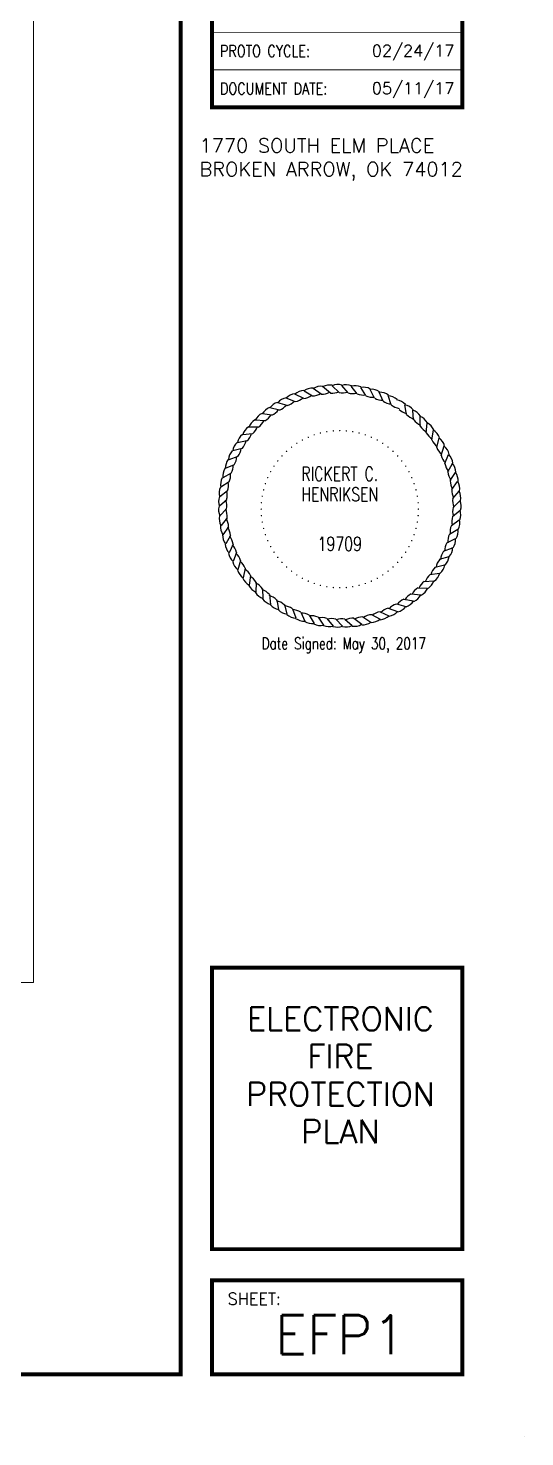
# Model space of a CAD drawing. Header units: inches. Extents: x 0 to 5040, y 0 to 3600.
# Drawn here: x 4564 to 5040, y 0 to 1351 of the extents above; entities that cross this region are included whole.
import ezdxf
from ezdxf.enums import TextEntityAlignment as Align

# ---------------------------------------------------------------- set-up
doc = ezdxf.new("R2010")
doc.units = ezdxf.units.IN
doc.header["$LTSCALE"] = 240
doc.header["$MEASUREMENT"] = 0
doc.linetypes.add('XBORDER$0$tb 30x42$0$TB$0$DOT2', pattern=[0.125, 0, -0.125])
doc.layers.get('0').update_dxf_attribs({"linetype": 'CONTINUOUS'})
for name, color, linetype in [('G-ANNO-TEXT', 2, 'CONTINUOUS'), ('LEADER', 4, 'CONTINUOUS'), ('stamp OK$0$FP M E TEXT', 4, 'CONTINUOUS'), ('TXT', 4, 'CONTINUOUS'), ('XBORDER$0$tb 30x42$0$g-anno-symb', 3, 'CONTINUOUS'), ('XBORDER$0$tb 30x42$0$g-anno-text', 2, 'CONTINUOUS')]:
    doc.layers.add(name, color=color, linetype=linetype)
doc.layers.add('XFLOOR$0$base-fp$0$A-WALL-EXTR_EXST', color=8, linetype='CONTINUOUS', lineweight=18)
doc.styles.add('SIMPLEX', font='simplex.shx', dxfattribs={"height": 0.09375})
doc.styles.add('stamp OK$0$ROMANS', font='ROMANSL.SHX', dxfattribs={"width": 0.75})
doc.styles.add('XBORDER$0$SIMPLEX', font='simplex.shx')
doc.styles.add('XBORDER$0$tb 30x42$0$SIMPLEX', font='simplex.shx')
doc.styles.add('XBORDER$0$tb 30x42$0$TB$0$SIMPLEX', font='simplex.shx')

# ---------------------------------------------------------------- blocks, each defined once
blk = doc.blocks.new('SHTTITLE')
at = {"layer": 'G-ANNO-TEXT', "style": 'SIMPLEX'}
for tag, width, p, p2 in [('XX/XX/XX', 0.855327, (40.232, 15.797), (40.835, 15.797)), ('PERMIT/BIDDING', 0.709656, (40.909, 15.797), (41.698, 15.797)), ('XX/XX/XX', 0.855327, (40.232, 15.484), (40.835, 15.484)), ('PERMIT/BIDDING', 0.709656, (40.909, 15.484), (41.698, 15.484)), ('XX/XX/XX', 0.855327, (40.232, 15.172), (40.835, 15.172)), ('PERMIT/BIDDING', 0.709656, (40.909, 15.172), (41.698, 15.172)), ('XX/XX/XX', 0.855327, (40.232, 14.859), (40.835, 14.859)), ('PERMIT/BIDDING', 0.709656, (40.909, 14.859), (41.698, 14.859)), ('XX/XX/XX', 0.855327, (40.232, 14.547), (40.835, 14.547)), ('PERMIT/BIDDING', 0.709656, (40.909, 14.547), (41.698, 14.547)), ('XX/XX/XX', 0.855327, (40.232, 14.234), (40.835, 14.234)), ('PERMIT/BIDDING', 0.709656, (40.909, 14.234), (41.698, 14.234)), ('XX/XX/XX', 0.855327, (40.232, 13.922), (40.835, 13.922)), ('PERMIT/BIDDING', 0.709656, (40.909, 13.922), (41.698, 13.922)), ('XX/XX/XX', 0.855327, (40.232, 13.609), (40.835, 13.609)), ('PERMIT/BIDDING', 0.709656, (40.909, 13.609), (41.698, 13.609)), ('XX/XX/XX', 0.855327, (40.232, 13.297), (40.835, 13.297)), ('PERMIT/BIDDING', 0.709656, (40.909, 13.297), (41.698, 13.297)), ('XX/XX/XX', 0.855327, (40.232, 12.984), (40.835, 12.984)), ('PERMIT/BIDDING', 0.709656, (40.909, 12.984), (41.698, 12.984)), ('XX/XX/XX', 0.855327, (40.232, 12.672), (40.835, 12.672)), ('PERMIT/BIDDING', 0.709656, (40.909, 12.672), (41.698, 12.672))]:
    blk.add_attdef(tag, text='', height=0.0938, dxfattribs=dict(at, width=width)).set_placement(p, p2, align=Align.FIT)
for tag, p in [('PA', (41.687, 12.171)), ('CAD', (41.687, 11.871)), ('FILENAME', (41.687, 11.571))]:
    blk.add_attdef(tag, text='', height=0.0938, dxfattribs=at).set_placement(p, align=Align.MIDDLE_RIGHT)
at = {"layer": 'G-ANNO-TEXT', "color": 14, "linetype": 'Continuous', "style": 'SIMPLEX', "flags": 4}
for p in [(40.75, 3.244), (40.75, 2.943), (40.75, 2.642), (40.75, 2.342), (40.75, 2.043), (40.75, 1.744)]:
    blk.add_attdef('TITLE', text='', height=0.188, dxfattribs=at).set_placement(p, align=Align.CENTER)
blk.add_attdef('XX', text='', height=0.312, dxfattribs=at).set_placement((40.75, 0.813), align=Align.MIDDLE)
blk = doc.blocks.new('stamp OK', base_point=(31.804, 21.576))
at = {"linetype": 'Continuous'}
for points in [[(31.746, 22.175, 1), (31.758, 22.176, 1)], [(31.798, 22.178, 1), (31.81, 22.178, 1)], [(31.85, 22.176, 1), (31.862, 22.175, 1)], [(31.456, 22.073, 1), (31.465, 22.079, 1)], [(31.5, 22.1, 1), (31.51, 22.105, 1)], [(31.546, 22.123, 1), (31.557, 22.127, 1)], [(31.595, 22.142, 1), (31.605, 22.146, 1)], [(31.644, 22.157, 1), (31.655, 22.16, 1)], [(31.695, 22.168, 1), (31.706, 22.17, 1)], [(31.902, 22.17, 1), (31.913, 22.169, 1)], [(31.953, 22.16, 1), (31.964, 22.157, 1)], [(32.003, 22.146, 1), (32.013, 22.142, 1)], [(32.051, 22.127, 1), (32.062, 22.123, 1)], [(32.098, 22.105, 1), (32.108, 22.1, 1)], [(32.143, 22.079, 1), (32.152, 22.073, 1)], [(31.338, 21.971, 1), (31.346, 21.98, 1)], [(31.374, 22.008, 1), (31.383, 22.016, 1)], [(31.414, 22.042, 1), (31.423, 22.049, 1)], [(32.185, 22.049, 1), (32.194, 22.042, 1)], [(32.225, 22.016, 1), (32.234, 22.008, 1)], [(32.262, 21.98, 1), (32.27, 21.971, 1)], [(31.249, 21.844, 1), (31.254, 21.854, 1)], [(31.275, 21.889, 1), (31.281, 21.898, 1)], [(31.305, 21.931, 1), (31.312, 21.94, 1)], [(32.296, 21.94, 1), (32.303, 21.931, 1)], [(32.327, 21.898, 1), (32.333, 21.889, 1)], [(32.354, 21.854, 1), (32.359, 21.844, 1)], [(31.208, 21.748, 1), (31.212, 21.759, 1)], [(31.226, 21.797, 1), (31.231, 21.807, 1)], [(32.377, 21.807, 1), (32.382, 21.797, 1)], [(32.396, 21.759, 1), (32.4, 21.748, 1)], [(31.183, 21.648, 1), (31.185, 21.659, 1)], [(31.194, 21.698, 1), (31.196, 21.71, 1)], [(32.412, 21.71, 1), (32.414, 21.698, 1)], [(32.423, 21.659, 1), (32.425, 21.648, 1)], [(31.176, 21.544, 1), (31.176, 21.556, 1)], [(31.177, 21.596, 1), (31.178, 21.607, 1)], [(31.178, 21.492, 1), (31.177, 21.504, 1)], [(32.43, 21.607, 1), (32.431, 21.596, 1)], [(32.431, 21.504, 1), (32.43, 21.492, 1)], [(32.432, 21.556, 1), (32.432, 21.544, 1)], [(31.185, 21.441, 1), (31.183, 21.452, 1)], [(31.196, 21.39, 1), (31.194, 21.401, 1)], [(32.414, 21.401, 1), (32.412, 21.39, 1)], [(32.425, 21.452, 1), (32.423, 21.441, 1)], [(31.212, 21.34, 1), (31.208, 21.351, 1)], [(31.231, 21.292, 1), (31.226, 21.303, 1)], [(32.382, 21.303, 1), (32.377, 21.292, 1)], [(32.4, 21.351, 1), (32.396, 21.34, 1)], [(31.254, 21.246, 1), (31.249, 21.256, 1)], [(31.281, 21.201, 1), (31.275, 21.211, 1)], [(31.312, 21.159, 1), (31.305, 21.169, 1)], [(32.303, 21.169, 1), (32.296, 21.159, 1)], [(32.333, 21.211, 1), (32.327, 21.201, 1)], [(32.359, 21.256, 1), (32.354, 21.246, 1)], [(31.346, 21.12, 1), (31.338, 21.129, 1)], [(31.383, 21.084, 1), (31.374, 21.092, 1)], [(31.423, 21.051, 1), (31.414, 21.058, 1)], [(32.194, 21.058, 1), (32.185, 21.051, 1)], [(32.234, 21.092, 1), (32.225, 21.084, 1)], [(32.27, 21.129, 1), (32.262, 21.12, 1)], [(31.465, 21.021, 1), (31.456, 21.027, 1)], [(31.51, 20.995, 1), (31.5, 21, 1)], [(31.557, 20.972, 1), (31.546, 20.977, 1)], [(31.605, 20.954, 1), (31.595, 20.958, 1)], [(31.655, 20.939, 1), (31.644, 20.942, 1)], [(31.964, 20.942, 1), (31.953, 20.939, 1)], [(32.013, 20.958, 1), (32.003, 20.954, 1)], [(32.062, 20.977, 1), (32.051, 20.972, 1)], [(32.108, 21, 1), (32.098, 20.995, 1)], [(32.152, 21.027, 1), (32.143, 21.021, 1)], [(31.706, 20.929, 1), (31.695, 20.931, 1)], [(31.758, 20.923, 1), (31.746, 20.924, 1)], [(31.81, 20.922, 1), (31.798, 20.922, 1)], [(31.862, 20.924, 1), (31.85, 20.923, 1)], [(31.913, 20.931, 1), (31.902, 20.929, 1)]]:
    blk.add_hatch(color=4, dxfattribs=at).paths.add_polyline_path(points)
at = {"color": 6}
for p, q in [((31.73, 22.478), (31.667, 22.531)), ((31.799, 22.481), (31.743, 22.536)), ((31.871, 22.479), (31.82, 22.538)), ((31.942, 22.471), (31.896, 22.533)), ((32.013, 22.457), (31.972, 22.523)), ((31.449, 22.409), (31.376, 22.437)), ((31.516, 22.434), (31.446, 22.469)), ((31.585, 22.454), (31.518, 22.494)), ((31.655, 22.469), (31.592, 22.514)), ((32.082, 22.438), (32.046, 22.507)), ((32.15, 22.413), (32.12, 22.485)), ((32.215, 22.383), (32.191, 22.457)), ((31.262, 22.301), (31.185, 22.312)), ((31.321, 22.342), (31.245, 22.359)), ((31.384, 22.378), (31.309, 22.401)), ((32.338, 22.307), (32.325, 22.384)), ((32.394, 22.263), (32.388, 22.34)), ((32.447, 22.214), (32.447, 22.291)), ((31.154, 22.206), (31.076, 22.205)), ((31.206, 22.256), (31.128, 22.26)), ((32.495, 22.16), (32.502, 22.238)), ((32.54, 22.104), (32.552, 22.181)), ((31.062, 22.095), (30.986, 22.081)), ((31.106, 22.152), (31.028, 22.145)), ((32.579, 22.044), (32.598, 22.119)), ((30.989, 21.971), (30.916, 21.945)), ((31.023, 22.035), (30.948, 22.015)), ((32.614, 21.98), (32.638, 22.055)), ((32.643, 21.915), (32.674, 21.987)), ((30.961, 21.905), (30.889, 21.874)), ((32.668, 21.847), (32.704, 21.916)), ((32.687, 21.778), (32.728, 21.844)), ((30.919, 21.767), (30.854, 21.725)), ((30.937, 21.837), (30.869, 21.8)), ((32.7, 21.707), (32.746, 21.77)), ((30.9, 21.625), (30.842, 21.573)), ((30.907, 21.697), (30.845, 21.649)), ((32.707, 21.635), (32.759, 21.694)), ((32.709, 21.563), (32.765, 21.618)), ((30.899, 21.553), (30.846, 21.496)), ((32.705, 21.491), (32.765, 21.541)), ((30.904, 21.481), (30.855, 21.42)), ((30.914, 21.41), (30.87, 21.345)), ((32.696, 21.42), (32.759, 21.465)), ((30.93, 21.34), (30.892, 21.272)), ((32.66, 21.281), (32.73, 21.315)), ((32.68, 21.35), (32.748, 21.39)), ((30.952, 21.271), (30.919, 21.2)), ((30.979, 21.204), (30.951, 21.131)), ((32.602, 21.149), (32.677, 21.172)), ((32.634, 21.214), (32.706, 21.242)), ((31.011, 21.14), (30.989, 21.065)), ((31.048, 21.078), (31.032, 21.002)), ((32.566, 21.087), (32.642, 21.104)), ((31.09, 21.02), (31.081, 20.942)), ((31.136, 20.965), (31.133, 20.887)), ((32.479, 20.972), (32.556, 20.977)), ((32.524, 21.028), (32.602, 21.039)), ((31.187, 20.914), (31.19, 20.836)), ((31.242, 20.867), (31.251, 20.789)), ((32.317, 20.83), (32.394, 20.816)), ((32.374, 20.873), (32.452, 20.865)), ((32.428, 20.921), (32.506, 20.919)), ((31.3, 20.824), (31.315, 20.748)), ((31.361, 20.787), (31.382, 20.712)), ((31.425, 20.754), (31.452, 20.681)), ((31.492, 20.726), (31.525, 20.656)), ((32.126, 20.73), (32.197, 20.698)), ((32.192, 20.758), (32.266, 20.732)), ((32.256, 20.792), (32.331, 20.772)), ((31.56, 20.704), (31.599, 20.636)), ((31.63, 20.688), (31.674, 20.623)), ((31.701, 20.677), (31.75, 20.616)), ((31.773, 20.671), (31.827, 20.615)), ((31.845, 20.672), (31.903, 20.619)), ((31.917, 20.678), (31.979, 20.63)), ((31.988, 20.69), (32.053, 20.647)), ((32.058, 20.707), (32.126, 20.67))]:
    blk.add_line(p, q, dxfattribs=at)
for centre, radius, start, end in [((31.587, 22.403), 0.115, 87.9128, 127.0276), ((31.653, 22.417), 0.115, 83.3558, 122.4706), ((31.721, 22.427), 0.115, 78.7989, 116.6954), ((31.789, 22.431), 0.115, 74.2419, 113.3567), ((31.857, 22.429), 0.115, 69.685, 108.7997), ((31.924, 22.422), 0.115, 65.128, 104.2428), ((31.991, 22.41), 0.115, 60.571, 99.6858), ((31.339, 22.293), 0.115, 106.1407, 145.2554), ((31.398, 22.328), 0.115, 101.5837, 140.6984), ((31.459, 22.358), 0.115, 97.0267, 136.1415), ((31.348, 22.505), 0.132, 285.5017, 315.782), ((31.522, 22.383), 0.115, 92.4698, 131.5845), ((31.423, 22.539), 0.132, 280.9447, 311.225), ((31.501, 22.566), 0.132, 276.3878, 306.6681), ((31.581, 22.587), 0.132, 271.8308, 302.1111), ((31.662, 22.601), 0.132, 267.2739, 297.5541), ((31.744, 22.609), 0.132, 264.2858, 292.9972), ((31.826, 22.611), 0.132, 258.1599, 288.4402), ((31.908, 22.606), 0.132, 253.603, 283.8833), ((31.99, 22.594), 0.132, 249.046, 279.3263), ((32.07, 22.576), 0.132, 244.4891, 274.7693), ((32.057, 22.393), 0.115, 56.0141, 95.1288), ((32.149, 22.552), 0.132, 239.9321, 270.2124), ((32.121, 22.37), 0.115, 51.4571, 90.5719), ((32.225, 22.522), 0.132, 235.3751, 265.6554), ((32.183, 22.342), 0.115, 46.9002, 86.0149), ((32.243, 22.31), 0.115, 42.3432, 81.4579), ((31.232, 22.211), 0.115, 115.2546, 154.3693), ((31.284, 22.254), 0.115, 110.6976, 149.8124), ((31.141, 22.371), 0.132, 299.1726, 329.4529), ((31.207, 22.421), 0.132, 294.6156, 324.8959), ((31.276, 22.466), 0.132, 290.0587, 320.339), ((32.299, 22.485), 0.132, 230.8182, 261.0985), ((32.369, 22.443), 0.132, 226.2612, 256.5415), ((32.299, 22.273), 0.115, 37.7862, 76.901), ((32.437, 22.395), 0.132, 221.7042, 251.9845), ((32.353, 22.231), 0.115, 33.2293, 72.344), ((32.403, 22.185), 0.115, 28.6723, 67.7871), ((31.138, 22.112), 0.115, 124.3685, 163.4833), ((31.183, 22.163), 0.115, 119.8115, 158.9263), ((31.024, 22.256), 0.132, 308.2865, 338.5668), ((31.08, 22.316), 0.132, 303.7296, 334.0098), ((32.5, 22.343), 0.132, 217.1473, 247.4276), ((32.558, 22.285), 0.132, 212.5903, 242.8706), ((32.45, 22.136), 0.115, 24.1153, 63.2301), ((32.492, 22.083), 0.115, 19.5584, 58.6731), ((31.062, 22), 0.115, 133.4824, 172.5972), ((31.098, 22.058), 0.115, 128.9255, 168.0402), ((30.926, 22.124), 0.132, 317.4004, 347.6807), ((30.972, 22.192), 0.132, 312.8435, 343.1238), ((32.612, 22.223), 0.132, 208.0334, 238.3136), ((32.661, 22.156), 0.132, 203.4764, 233.7567), ((32.53, 22.026), 0.115, 15.0014, 54.1162), ((31.03, 21.94), 0.115, 138.0394, 177.1541), ((30.85, 21.978), 0.132, 326.5144, 356.7947), ((30.885, 22.053), 0.132, 321.9574, 352.2377), ((32.704, 22.086), 0.132, 198.9194, 229.1997), ((32.742, 22.013), 0.132, 194.3625, 224.6428), ((32.564, 21.967), 0.115, 10.4445, 49.5592), ((32.593, 21.906), 0.115, 5.8875, 45.0022), ((30.983, 21.812), 0.115, 147.1533, 186.2681), ((31.004, 21.877), 0.115, 142.5964, 181.7111), ((30.821, 21.901), 0.132, 331.0713, 1.3516), ((32.774, 21.937), 0.132, 189.8055, 220.0858), ((32.8, 21.859), 0.132, 185.2485, 215.5288), ((32.616, 21.842), 0.115, 1.3305, 40.4453), ((32.635, 21.777), 0.115, 356.7736, 35.8883), ((30.966, 21.746), 0.115, 151.7103, 190.825), ((30.782, 21.741), 0.132, 340.1853, 10.4655), ((30.799, 21.822), 0.132, 335.6283, 5.9086), ((32.819, 21.779), 0.132, 180.6916, 210.9719), ((32.648, 21.71), 0.115, 352.2166, 31.3314), ((30.95, 21.612), 0.115, 160.8242, 199.939), ((30.955, 21.679), 0.115, 156.2672, 195.382), ((30.769, 21.577), 0.132, 349.2992, 19.5795), ((30.772, 21.66), 0.132, 344.7422, 15.0225), ((32.832, 21.698), 0.132, 176.1346, 206.4149), ((32.838, 21.616), 0.132, 171.5777, 201.8579), ((32.656, 21.642), 0.115, 347.6596, 26.7744), ((32.659, 21.574), 0.115, 343.1027, 22.2174), ((30.95, 21.544), 0.115, 165.3812, 204.4959), ((30.772, 21.495), 0.132, 353.8561, 24.1364), ((32.838, 21.534), 0.132, 167.0207, 197.301), ((32.656, 21.507), 0.115, 338.5457, 17.6605), ((30.955, 21.476), 0.115, 169.9381, 209.0529), ((30.966, 21.409), 0.115, 174.4951, 213.6098), ((30.782, 21.413), 0.132, 358.4131, 28.6934), ((30.798, 21.333), 0.132, 2.9701, 33.2504), ((32.818, 21.37), 0.132, 157.9068, 188.1871), ((32.832, 21.452), 0.132, 162.4637, 192.744), ((32.648, 21.439), 0.115, 333.9888, 13.1035), ((30.982, 21.343), 0.115, 179.0521, 218.1668), ((30.82, 21.254), 0.132, 7.527, 37.8073), ((32.773, 21.212), 0.132, 148.7929, 179.0731), ((32.799, 21.29), 0.132, 153.3498, 183.6301), ((32.615, 21.307), 0.115, 324.8748, 3.9896), ((32.634, 21.373), 0.115, 329.4318, 8.5466), ((31.003, 21.278), 0.115, 183.609, 222.7238), ((31.029, 21.215), 0.115, 188.166, 227.2807), ((30.849, 21.177), 0.132, 12.084, 42.3643), ((30.884, 21.102), 0.132, 16.641, 46.9212), ((32.741, 21.136), 0.132, 144.2359, 174.5162), ((32.563, 21.182), 0.115, 315.7609, 354.8757), ((32.591, 21.244), 0.115, 320.3179, 359.4326), ((31.06, 21.155), 0.115, 192.7229, 231.8377), ((31.096, 21.097), 0.115, 197.2799, 236.3947), ((30.925, 21.03), 0.132, 21.1979, 51.4782), ((30.971, 20.962), 0.132, 25.7549, 56.0352), ((32.66, 20.993), 0.132, 135.122, 165.4022), ((32.703, 21.063), 0.132, 139.6789, 169.9592), ((32.529, 21.123), 0.115, 311.204, 350.3187), ((31.136, 21.042), 0.115, 201.8369, 240.9516), ((31.181, 20.991), 0.115, 206.3938, 245.5086), ((31.022, 20.898), 0.132, 30.3118, 60.5921), ((31.078, 20.838), 0.132, 34.8688, 65.1491), ((32.556, 20.865), 0.132, 126.008, 156.2883), ((32.611, 20.927), 0.132, 130.565, 160.8453), ((32.448, 21.014), 0.115, 302.09, 341.2048), ((32.491, 21.067), 0.115, 306.647, 345.7617), ((31.229, 20.943), 0.115, 210.9508, 250.0655), ((31.139, 20.783), 0.132, 39.4258, 69.706), ((31.281, 20.9), 0.115, 215.5077, 254.6225), ((31.205, 20.732), 0.132, 43.9827, 74.263), ((32.367, 20.708), 0.132, 112.3372, 142.6174), ((32.434, 20.755), 0.132, 116.8941, 147.1744), ((32.498, 20.808), 0.132, 121.4511, 151.7314), ((32.351, 20.919), 0.115, 292.9761, 332.0909), ((32.401, 20.965), 0.115, 297.5331, 336.6478), ((31.337, 20.86), 0.115, 220.0647, 259.1795), ((31.273, 20.687), 0.132, 48.5397, 78.82), ((31.395, 20.826), 0.115, 224.6217, 263.7364), ((31.346, 20.648), 0.132, 53.0966, 83.3769), ((31.421, 20.615), 0.132, 57.6536, 87.9339), ((31.499, 20.587), 0.132, 62.2106, 92.4909), ((32.146, 20.599), 0.132, 98.6663, 128.9466), ((32.222, 20.629), 0.132, 103.2232, 133.5035), ((32.296, 20.666), 0.132, 107.7802, 138.0605), ((32.18, 20.808), 0.115, 279.3052, 318.42), ((32.24, 20.841), 0.115, 283.8622, 322.9769), ((32.297, 20.878), 0.115, 288.4191, 327.5339), ((31.456, 20.795), 0.115, 229.1786, 268.2934), ((31.519, 20.77), 0.115, 233.7356, 272.8503), ((31.584, 20.75), 0.115, 238.2926, 277.4073), ((31.578, 20.566), 0.132, 66.7675, 97.0478), ((31.65, 20.735), 0.115, 242.8495, 281.9643), ((31.659, 20.551), 0.132, 71.3245, 101.6048), ((31.718, 20.726), 0.115, 247.4065, 286.5212), ((31.741, 20.543), 0.132, 75.8815, 106.1617), ((31.785, 20.722), 0.115, 251.9634, 291.0782), ((31.823, 20.541), 0.132, 80.4384, 110.7187), ((31.853, 20.723), 0.115, 256.5204, 295.6352), ((31.905, 20.546), 0.132, 84.9954, 115.2757), ((31.921, 20.729), 0.115, 261.0774, 300.1921), ((31.987, 20.557), 0.132, 89.5523, 119.8326), ((31.988, 20.741), 0.115, 265.6343, 304.7491), ((32.067, 20.575), 0.132, 94.1093, 124.3896), ((32.054, 20.759), 0.115, 270.1913, 309.306), ((32.118, 20.781), 0.115, 274.7483, 313.863)]:
    blk.add_arc(centre, radius, start, end, dxfattribs=at)
at = {"color": 4, "insert": (31.836, 20.524), "char_height": 0.09375, "attachment_point": 2, "style": 'stamp OK$0$ROMANS'}
blk.add_mtext('Date Signed: May 30, 2017', dxfattribs=at)
at = {"layer": 'stamp OK$0$FP M E TEXT', "color": 5, "style": 'stamp OK$0$ROMANS', "width": 0.75}
for s, p in [('RICKERT C.', (31.804, 21.832)), ('HENRIKSEN', (31.804, 21.669)), ('19709', (31.804, 21.273))]:
    blk.add_text(s, height=0.11, dxfattribs=at).set_placement(p, align=Align.MIDDLE)
blk = doc.blocks.new('XBORDER')
at = {"layer": 'XBORDER$0$tb 30x42$0$g-anno-symb', "linetype": 'XBORDER$0$tb 30x42$0$TB$0$DOT2'}
blk.add_lwpolyline([(0, 0), (42, 0), (42, 30), (0, 30)], close=True, dxfattribs=at)
at = {"layer": 'XBORDER$0$tb 30x42$0$g-anno-symb', "color": 7, "const_width": 0.0312}
for points in [[(39.25, 0.5), (39.25, 29.5), (1.25, 29.5), (1.25, 0.5)], [(41.5, 10.625), (39.5, 10.625), (39.5, 12.125), (41.5, 12.125)], [(41.5, 1.5), (39.5, 1.5), (39.5, 3.75), (41.5, 3.75)], [(39.5, 1.25), (39.5, 0.5), (41.5, 0.5), (41.5, 1.25)]]:
    blk.add_lwpolyline(points, close=True, dxfattribs=at)
at = {"layer": 'XBORDER$0$tb 30x42$0$g-anno-symb', "color": 7, "const_width": 0.007}
for points in [[(39.5, 11.225), (41.5, 11.225)], [(39.5, 10.925), (41.5, 10.925)]]:
    blk.add_lwpolyline(points, dxfattribs=at)
blk.add_blockref('stamp OK', (40.521, 7.44))
at = {"layer": 'XBORDER$0$tb 30x42$0$g-anno-text', "style": 'XBORDER$0$tb 30x42$0$TB$0$SIMPLEX', "width": 0.8}
for s, p in [('PROTO CYCLE:', (39.563, 11.075)), ('DOCUMENT DATE:', (39.563, 10.775))]:
    blk.add_text(s, height=0.09375, dxfattribs=at).set_placement(p, align=Align.MIDDLE_LEFT)
at = {"layer": 'XBORDER$0$tb 30x42$0$g-anno-text', "style": 'XBORDER$0$tb 30x42$0$SIMPLEX'}
for s, p in [('02/24/17', (41.437, 11.078)), ('05/11/17', (41.437, 10.778))]:
    blk.add_text(s, height=0.0938, dxfattribs=at).set_placement(p, align=Align.MIDDLE_RIGHT)
at = {"layer": 'XBORDER$0$tb 30x42$0$g-anno-text', "style": 'XBORDER$0$tb 30x42$0$TB$0$SIMPLEX'}
blk.add_text('SHEET:', height=0.0938, dxfattribs=at).set_placement((39.625, 1.15), align=Align.TOP_LEFT)
at = {"layer": 'XBORDER$0$tb 30x42$0$g-anno-text', "insert": (39.4, 10.377), "char_height": 0.1134, "attachment_point": 1, "style": 'XBORDER$0$SIMPLEX'}
blk.add_mtext_dynamic_manual_height_columns('1770 SOUTH ELM PLACE\\PBROKEN ARROW, OK 74012', width=4.58922, gutter_width=168.75, heights=[0], dxfattribs=at)
blk = doc.blocks.new('XFLOOR')
at = {"layer": 'XFLOOR$0$base-fp$0$A-WALL-EXTR_EXST', "color": 8}
for p in [(2905, 2302.2), (2377, 374.2)]:
    blk.add_line(p, (2905, 374.2), dxfattribs=at)

msp = doc.modelspace()

# ---------------------------------------------------------------- linework, layer by layer
at = {"layer": 'LEADER'}
msp.add_lwpolyline([(4740, 60), (4980, 60), (4980, 150), (4740, 150)], close=True, dxfattribs=at)

# ---------------------------------------------------------------- block references
at = {"layer": 'LEADER', "xscale": 120, "yscale": 120, "zscale": 120}
msp.add_blockref('XBORDER', (0, 0), dxfattribs=at)
at = {"layer": 'LEADER'}
msp.add_blockref('XFLOOR', (1663.7, 61.5), dxfattribs=at)
at = {"layer": 'TXT'}
ref = msp.add_blockref('SHTTITLE', (-26.8, 0.4), dxfattribs=dict(at, xscale=120, yscale=120, zscale=120))
ref.add_attrib('TITLE', 'ELECTRONIC', dxfattribs={"layer": 'G-ANNO-TEXT', "linetype": 'Continuous', "height": 22.5, "style": 'SIMPLEX', "flags": 4}).set_placement((4863.2, 389.7), align=Align.CENTER)
ref.add_attrib('TITLE', 'FIRE', dxfattribs={"layer": 'G-ANNO-TEXT', "linetype": 'Continuous', "height": 22.5, "style": 'SIMPLEX', "flags": 4}).set_placement((4863.2, 353.6), align=Align.CENTER)
ref.add_attrib('TITLE', 'PROTECTION', dxfattribs={"layer": 'G-ANNO-TEXT', "linetype": 'Continuous', "height": 22.5, "style": 'SIMPLEX', "flags": 4}).set_placement((4863.2, 317.4), align=Align.CENTER)
ref.add_attrib('TITLE', 'PLAN', dxfattribs={"layer": 'G-ANNO-TEXT', "linetype": 'Continuous', "height": 22.5, "style": 'SIMPLEX', "flags": 4}).set_placement((4863.2, 281.5), align=Align.CENTER)
ref.add_attrib('XX', 'EFP1', dxfattribs={"layer": 'G-ANNO-TEXT', "linetype": 'Continuous', "height": 37.5, "style": 'SIMPLEX', "flags": 4}).set_placement((4863.2, 97.9), align=Align.MIDDLE)

doc.saveas('drawing.dxf')
